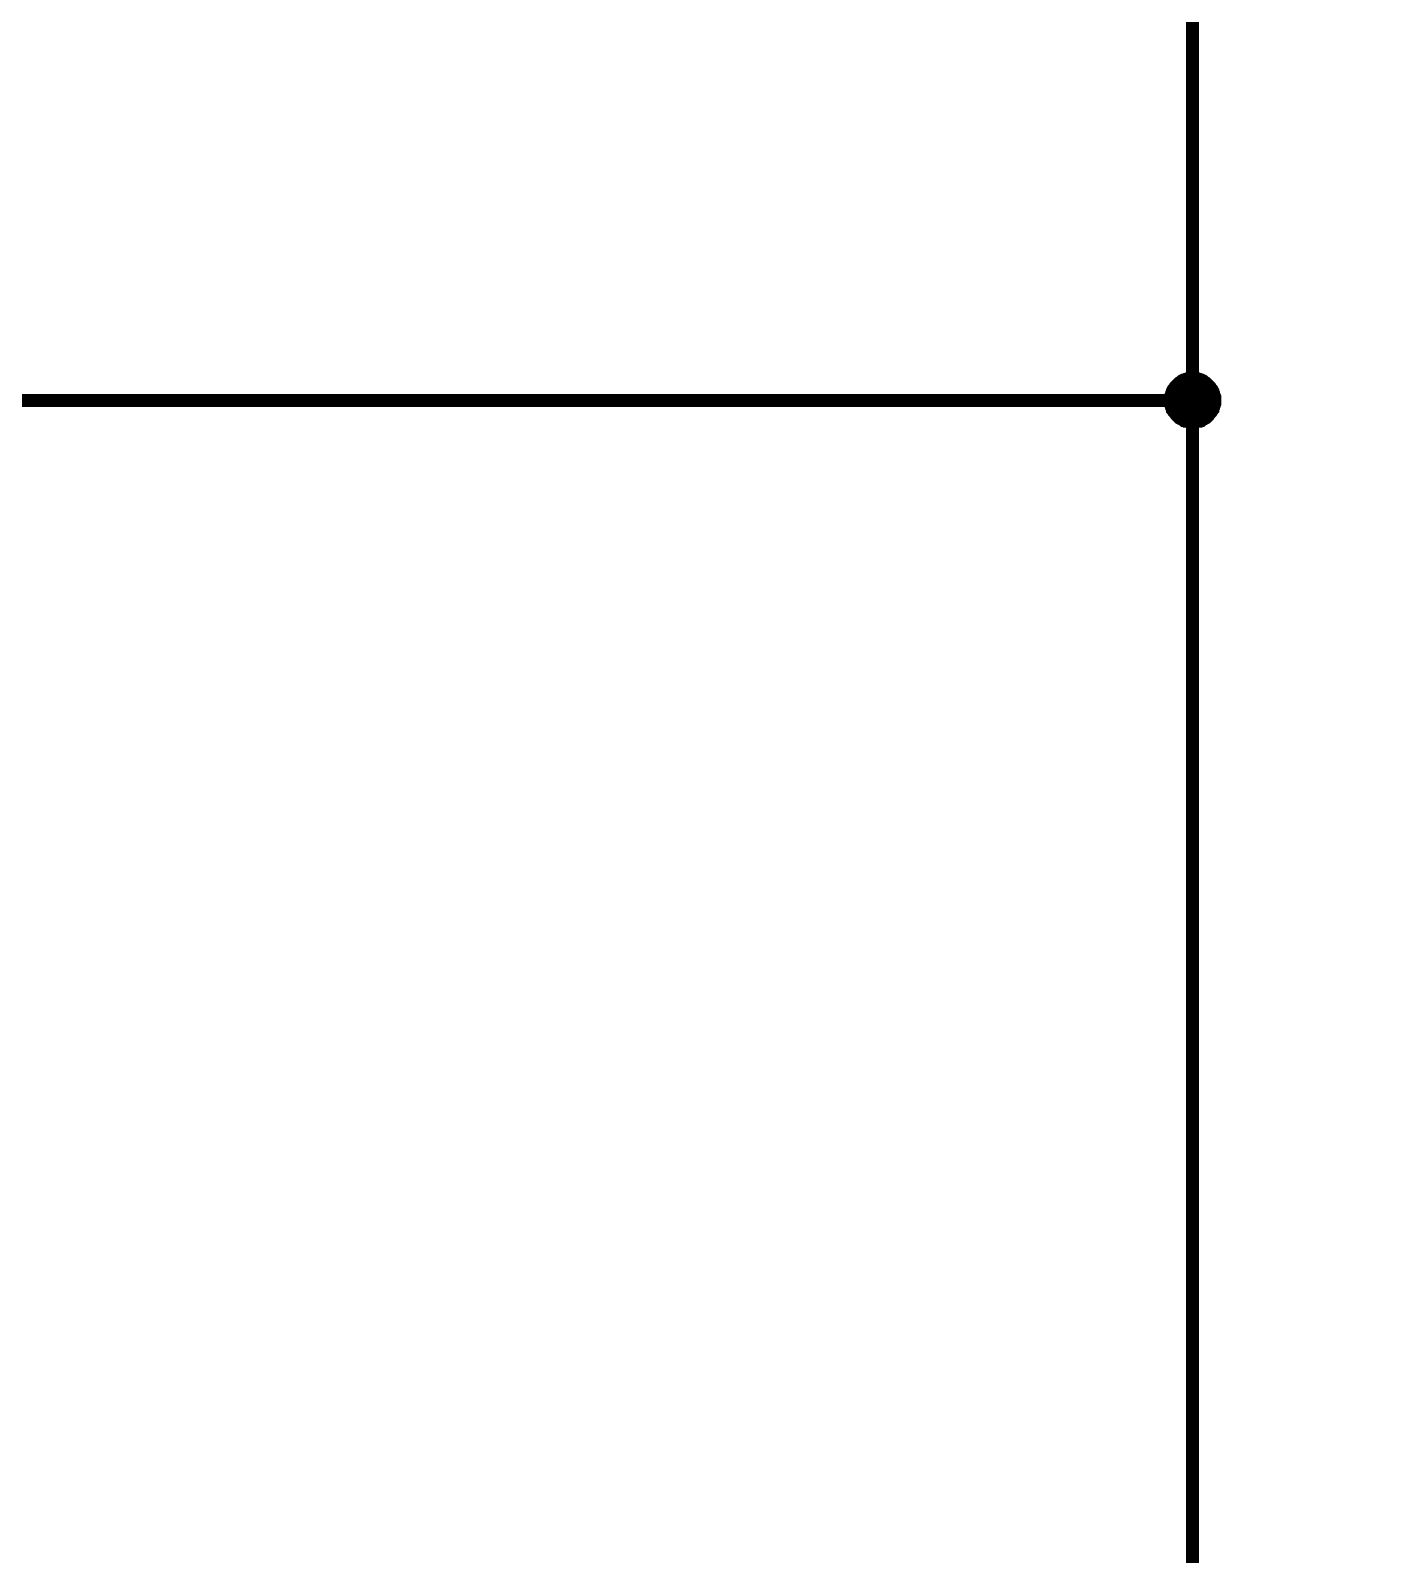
# Model space of a CAD drawing. Header units: millimetres. Extents: x 0 to 841, y 0 to 594.
# Drawn here: x 150.74 to 182.03, y 248.33 to 283.54 of the extents above; entities that cross this region are included whole.
import ezdxf

# ---------------------------------------------------------------- set-up
doc = ezdxf.new("R2010")
doc.units = ezdxf.units.MM
doc.layers.add('Sheet', color=255, linetype='Continuous')

msp = doc.modelspace()

# ---------------------------------------------------------------- linework, layer by layer
at = {"layer": 'Sheet', "const_width": 0.3}
for points in [[(177.594, 299.998), (177.594, 274.989), (145.11, 274.989), (137.61, 274.989)], [(177.082, 274.989), (177.082, 275.02), (177.082, 275.036), (177.082, 275.067), (177.098, 275.098), (177.098, 275.113), (177.113, 275.144), (177.113, 275.16), (177.129, 275.191), (177.129, 275.207), (177.144, 275.238), (177.16, 275.253), (177.175, 275.269), (177.191, 275.3), (177.206, 275.315), (177.222, 275.331), (177.237, 275.346), (177.253, 275.362), (177.268, 275.377), (177.284, 275.393), (177.315, 275.408), (177.331, 275.424), (177.346, 275.44), (177.377, 275.455), (177.393, 275.455), (177.424, 275.471), (177.439, 275.471), (177.47, 275.486), (177.486, 275.486), (177.517, 275.502), (177.548, 275.502), (177.563, 275.502), (177.594, 275.502)], [(177.082, 274.989), (177.082, 275.02), (177.082, 275.036), (177.082, 275.067), (177.098, 275.098), (177.098, 275.113), (177.113, 275.144), (177.113, 275.16), (177.129, 275.191), (177.129, 275.207), (177.144, 275.238), (177.16, 275.253), (177.175, 275.269), (177.191, 275.3), (177.206, 275.315), (177.222, 275.331), (177.237, 275.346), (177.253, 275.362), (177.268, 275.377), (177.284, 275.393), (177.315, 275.408), (177.331, 275.424), (177.346, 275.44), (177.377, 275.455), (177.393, 275.455), (177.424, 275.471), (177.439, 275.471), (177.47, 275.486), (177.486, 275.486), (177.517, 275.502), (177.548, 275.502), (177.563, 275.502), (177.594, 275.502)], [(177.082, 274.989), (177.082, 275.02), (177.082, 275.036), (177.082, 275.067), (177.098, 275.098), (177.098, 275.113), (177.113, 275.144), (177.113, 275.16), (177.129, 275.191), (177.129, 275.207), (177.144, 275.238), (177.16, 275.253), (177.175, 275.269), (177.191, 275.3), (177.206, 275.315), (177.222, 275.331), (177.237, 275.346), (177.253, 275.362), (177.268, 275.377), (177.284, 275.393), (177.315, 275.408), (177.331, 275.424), (177.346, 275.44), (177.377, 275.455), (177.393, 275.455), (177.424, 275.471), (177.439, 275.471), (177.47, 275.486), (177.486, 275.486), (177.517, 275.502), (177.548, 275.502), (177.563, 275.502), (177.594, 275.502)], [(177.082, 274.989), (177.082, 275.02), (177.082, 275.036), (177.082, 275.067), (177.098, 275.098), (177.098, 275.113), (177.113, 275.144), (177.113, 275.16), (177.129, 275.191), (177.129, 275.207), (177.144, 275.238), (177.16, 275.253), (177.175, 275.269), (177.191, 275.3), (177.206, 275.315), (177.222, 275.331), (177.237, 275.346), (177.253, 275.362), (177.268, 275.377), (177.284, 275.393), (177.315, 275.408), (177.331, 275.424), (177.346, 275.44), (177.377, 275.455), (177.393, 275.455), (177.424, 275.471), (177.439, 275.471), (177.47, 275.486), (177.486, 275.486), (177.517, 275.502), (177.548, 275.502), (177.563, 275.502), (177.594, 275.502)], [(177.082, 274.989), (177.082, 275.02), (177.082, 275.036), (177.082, 275.067), (177.098, 275.098), (177.098, 275.113), (177.113, 275.144), (177.113, 275.16), (177.129, 275.191), (177.129, 275.207), (177.144, 275.238), (177.16, 275.253), (177.175, 275.269), (177.191, 275.3), (177.206, 275.315), (177.222, 275.331), (177.237, 275.346), (177.253, 275.362), (177.268, 275.377), (177.284, 275.393), (177.315, 275.408), (177.331, 275.424), (177.346, 275.44), (177.377, 275.455), (177.393, 275.455), (177.424, 275.471), (177.439, 275.471), (177.47, 275.486), (177.486, 275.486), (177.517, 275.502), (177.548, 275.502), (177.563, 275.502), (177.594, 275.502)], [(177.082, 274.989), (177.082, 275.02), (177.082, 275.036), (177.082, 275.067), (177.098, 275.098), (177.098, 275.113), (177.113, 275.144), (177.113, 275.16), (177.129, 275.191), (177.129, 275.207), (177.144, 275.238), (177.16, 275.253), (177.175, 275.269), (177.191, 275.3), (177.206, 275.315), (177.222, 275.331), (177.237, 275.346), (177.253, 275.362), (177.268, 275.377), (177.284, 275.393), (177.315, 275.408), (177.331, 275.424), (177.346, 275.44), (177.377, 275.455), (177.393, 275.455), (177.424, 275.471), (177.439, 275.471), (177.47, 275.486), (177.486, 275.486), (177.517, 275.502), (177.548, 275.502), (177.563, 275.502), (177.594, 275.502)], [(177.082, 274.989), (177.082, 275.02), (177.082, 275.036), (177.082, 275.067), (177.098, 275.098), (177.098, 275.113), (177.113, 275.144), (177.113, 275.16), (177.129, 275.191), (177.129, 275.207), (177.144, 275.238), (177.16, 275.253), (177.175, 275.269), (177.191, 275.3), (177.206, 275.315), (177.222, 275.331), (177.237, 275.346), (177.253, 275.362), (177.268, 275.377), (177.284, 275.393), (177.315, 275.408), (177.331, 275.424), (177.346, 275.44), (177.377, 275.455), (177.393, 275.455), (177.424, 275.471), (177.439, 275.471), (177.47, 275.486), (177.486, 275.486), (177.517, 275.502), (177.548, 275.502), (177.563, 275.502), (177.594, 275.502)], [(177.082, 274.989), (177.082, 275.02), (177.082, 275.036), (177.082, 275.067), (177.098, 275.098), (177.098, 275.113), (177.113, 275.144), (177.113, 275.16), (177.129, 275.191), (177.129, 275.207), (177.144, 275.238), (177.16, 275.253), (177.175, 275.269), (177.191, 275.3), (177.206, 275.315), (177.222, 275.331), (177.237, 275.346), (177.253, 275.362), (177.268, 275.377), (177.284, 275.393), (177.315, 275.408), (177.331, 275.424), (177.346, 275.44), (177.377, 275.455), (177.393, 275.455), (177.424, 275.471), (177.439, 275.471), (177.47, 275.486), (177.486, 275.486), (177.517, 275.502), (177.548, 275.502), (177.563, 275.502), (177.594, 275.502)], [(177.594, 275.502), (177.594, 275.502)], [(177.594, 275.502), (177.626, 275.502), (177.641, 275.502), (177.672, 275.502), (177.703, 275.486), (177.719, 275.486), (177.75, 275.471), (177.765, 275.471), (177.796, 275.455), (177.812, 275.455), (177.843, 275.44), (177.858, 275.424), (177.874, 275.408), (177.905, 275.393), (177.921, 275.377), (177.936, 275.362), (177.952, 275.346), (177.967, 275.331), (177.983, 275.315), (177.998, 275.3), (178.014, 275.269), (178.029, 275.253), (178.045, 275.238), (178.06, 275.207), (178.06, 275.191), (178.076, 275.16), (178.076, 275.144), (178.091, 275.113), (178.091, 275.098), (178.107, 275.067), (178.107, 275.036), (178.107, 275.02), (178.107, 274.989)], [(177.594, 275.502), (177.594, 275.502)], [(177.594, 275.502), (177.626, 275.502), (177.641, 275.502), (177.672, 275.502), (177.703, 275.486), (177.719, 275.486), (177.75, 275.471), (177.765, 275.471), (177.796, 275.455), (177.812, 275.455), (177.843, 275.44), (177.858, 275.424), (177.874, 275.408), (177.905, 275.393), (177.921, 275.377), (177.936, 275.362), (177.952, 275.346), (177.967, 275.331), (177.983, 275.315), (177.998, 275.3), (178.014, 275.269), (178.029, 275.253), (178.045, 275.238), (178.06, 275.207), (178.06, 275.191), (178.076, 275.16), (178.076, 275.144), (178.091, 275.113), (178.091, 275.098), (178.107, 275.067), (178.107, 275.036), (178.107, 275.02), (178.107, 274.989)], [(177.594, 275.502), (177.594, 275.502)], [(177.594, 275.502), (177.626, 275.502), (177.641, 275.502), (177.672, 275.502), (177.703, 275.486), (177.719, 275.486), (177.75, 275.471), (177.765, 275.471), (177.796, 275.455), (177.812, 275.455), (177.843, 275.44), (177.858, 275.424), (177.874, 275.408), (177.905, 275.393), (177.921, 275.377), (177.936, 275.362), (177.952, 275.346), (177.967, 275.331), (177.983, 275.315), (177.998, 275.3), (178.014, 275.269), (178.029, 275.253), (178.045, 275.238), (178.06, 275.207), (178.06, 275.191), (178.076, 275.16), (178.076, 275.144), (178.091, 275.113), (178.091, 275.098), (178.107, 275.067), (178.107, 275.036), (178.107, 275.02), (178.107, 274.989)], [(177.594, 275.502), (177.594, 275.502)], [(177.594, 275.502), (177.626, 275.502), (177.641, 275.502), (177.672, 275.502), (177.703, 275.486), (177.719, 275.486), (177.75, 275.471), (177.765, 275.471), (177.796, 275.455), (177.812, 275.455), (177.843, 275.44), (177.858, 275.424), (177.874, 275.408), (177.905, 275.393), (177.921, 275.377), (177.936, 275.362), (177.952, 275.346), (177.967, 275.331), (177.983, 275.315), (177.998, 275.3), (178.014, 275.269), (178.029, 275.253), (178.045, 275.238), (178.06, 275.207), (178.06, 275.191), (178.076, 275.16), (178.076, 275.144), (178.091, 275.113), (178.091, 275.098), (178.107, 275.067), (178.107, 275.036), (178.107, 275.02), (178.107, 274.989)], [(177.594, 275.502), (177.594, 275.502)], [(177.594, 275.502), (177.626, 275.502), (177.641, 275.502), (177.672, 275.502), (177.703, 275.486), (177.719, 275.486), (177.75, 275.471), (177.765, 275.471), (177.796, 275.455), (177.812, 275.455), (177.843, 275.44), (177.858, 275.424), (177.874, 275.408), (177.905, 275.393), (177.921, 275.377), (177.936, 275.362), (177.952, 275.346), (177.967, 275.331), (177.983, 275.315), (177.998, 275.3), (178.014, 275.269), (178.029, 275.253), (178.045, 275.238), (178.06, 275.207), (178.06, 275.191), (178.076, 275.16), (178.076, 275.144), (178.091, 275.113), (178.091, 275.098), (178.107, 275.067), (178.107, 275.036), (178.107, 275.02), (178.107, 274.989)], [(177.594, 275.502), (177.594, 275.502)], [(177.594, 275.502), (177.626, 275.502), (177.641, 275.502), (177.672, 275.502), (177.703, 275.486), (177.719, 275.486), (177.75, 275.471), (177.765, 275.471), (177.796, 275.455), (177.812, 275.455), (177.843, 275.44), (177.858, 275.424), (177.874, 275.408), (177.905, 275.393), (177.921, 275.377), (177.936, 275.362), (177.952, 275.346), (177.967, 275.331), (177.983, 275.315), (177.998, 275.3), (178.014, 275.269), (178.029, 275.253), (178.045, 275.238), (178.06, 275.207), (178.06, 275.191), (178.076, 275.16), (178.076, 275.144), (178.091, 275.113), (178.091, 275.098), (178.107, 275.067), (178.107, 275.036), (178.107, 275.02), (178.107, 274.989)], [(177.594, 275.502), (177.594, 275.502)], [(177.594, 275.502), (177.626, 275.502), (177.641, 275.502), (177.672, 275.502), (177.703, 275.486), (177.719, 275.486), (177.75, 275.471), (177.765, 275.471), (177.796, 275.455), (177.812, 275.455), (177.843, 275.44), (177.858, 275.424), (177.874, 275.408), (177.905, 275.393), (177.921, 275.377), (177.936, 275.362), (177.952, 275.346), (177.967, 275.331), (177.983, 275.315), (177.998, 275.3), (178.014, 275.269), (178.029, 275.253), (178.045, 275.238), (178.06, 275.207), (178.06, 275.191), (178.076, 275.16), (178.076, 275.144), (178.091, 275.113), (178.091, 275.098), (178.107, 275.067), (178.107, 275.036), (178.107, 275.02), (178.107, 274.989)], [(177.594, 275.502), (177.594, 275.502)], [(177.594, 275.502), (177.626, 275.502), (177.641, 275.502), (177.672, 275.502), (177.703, 275.486), (177.719, 275.486), (177.75, 275.471), (177.765, 275.471), (177.796, 275.455), (177.812, 275.455), (177.843, 275.44), (177.858, 275.424), (177.874, 275.408), (177.905, 275.393), (177.921, 275.377), (177.936, 275.362), (177.952, 275.346), (177.967, 275.331), (177.983, 275.315), (177.998, 275.3), (178.014, 275.269), (178.029, 275.253), (178.045, 275.238), (178.06, 275.207), (178.06, 275.191), (178.076, 275.16), (178.076, 275.144), (178.091, 275.113), (178.091, 275.098), (178.107, 275.067), (178.107, 275.036), (178.107, 275.02), (178.107, 274.989)], [(177.594, 274.492), (177.563, 274.492), (177.548, 274.492), (177.517, 274.492), (177.486, 274.508), (177.47, 274.508), (177.439, 274.508), (177.424, 274.523), (177.393, 274.523), (177.377, 274.539), (177.346, 274.554), (177.331, 274.57), (177.315, 274.57), (177.284, 274.585), (177.268, 274.601), (177.253, 274.616), (177.237, 274.632), (177.222, 274.647), (177.206, 274.678), (177.191, 274.694), (177.175, 274.709), (177.16, 274.725), (177.144, 274.756), (177.129, 274.772), (177.129, 274.787), (177.113, 274.818), (177.113, 274.834), (177.098, 274.865), (177.098, 274.88), (177.082, 274.911), (177.082, 274.942), (177.082, 274.958), (177.082, 274.989)], [(177.082, 274.989), (177.082, 274.989)], [(177.594, 274.492), (177.563, 274.492), (177.548, 274.492), (177.517, 274.492), (177.486, 274.508), (177.47, 274.508), (177.439, 274.508), (177.424, 274.523), (177.393, 274.523), (177.377, 274.539), (177.346, 274.554), (177.331, 274.57), (177.315, 274.57), (177.284, 274.585), (177.268, 274.601), (177.253, 274.616), (177.237, 274.632), (177.222, 274.647), (177.206, 274.678), (177.191, 274.694), (177.175, 274.709), (177.16, 274.725), (177.144, 274.756), (177.129, 274.772), (177.129, 274.787), (177.113, 274.818), (177.113, 274.834), (177.098, 274.865), (177.098, 274.88), (177.082, 274.911), (177.082, 274.942), (177.082, 274.958), (177.082, 274.989)], [(177.082, 274.989), (177.082, 274.989)], [(177.594, 274.492), (177.563, 274.492), (177.548, 274.492), (177.517, 274.492), (177.486, 274.508), (177.47, 274.508), (177.439, 274.508), (177.424, 274.523), (177.393, 274.523), (177.377, 274.539), (177.346, 274.554), (177.331, 274.57), (177.315, 274.57), (177.284, 274.585), (177.268, 274.601), (177.253, 274.616), (177.237, 274.632), (177.222, 274.647), (177.206, 274.678), (177.191, 274.694), (177.175, 274.709), (177.16, 274.725), (177.144, 274.756), (177.129, 274.772), (177.129, 274.787), (177.113, 274.818), (177.113, 274.834), (177.098, 274.865), (177.098, 274.88), (177.082, 274.911), (177.082, 274.942), (177.082, 274.958), (177.082, 274.989)], [(177.082, 274.989), (177.082, 274.989)], [(177.594, 274.492), (177.563, 274.492), (177.548, 274.492), (177.517, 274.492), (177.486, 274.508), (177.47, 274.508), (177.439, 274.508), (177.424, 274.523), (177.393, 274.523), (177.377, 274.539), (177.346, 274.554), (177.331, 274.57), (177.315, 274.57), (177.284, 274.585), (177.268, 274.601), (177.253, 274.616), (177.237, 274.632), (177.222, 274.647), (177.206, 274.678), (177.191, 274.694), (177.175, 274.709), (177.16, 274.725), (177.144, 274.756), (177.129, 274.772), (177.129, 274.787), (177.113, 274.818), (177.113, 274.834), (177.098, 274.865), (177.098, 274.88), (177.082, 274.911), (177.082, 274.942), (177.082, 274.958), (177.082, 274.989)], [(177.082, 274.989), (177.082, 274.989)], [(177.594, 274.492), (177.563, 274.492), (177.548, 274.492), (177.517, 274.492), (177.486, 274.508), (177.47, 274.508), (177.439, 274.508), (177.424, 274.523), (177.393, 274.523), (177.377, 274.539), (177.346, 274.554), (177.331, 274.57), (177.315, 274.57), (177.284, 274.585), (177.268, 274.601), (177.253, 274.616), (177.237, 274.632), (177.222, 274.647), (177.206, 274.678), (177.191, 274.694), (177.175, 274.709), (177.16, 274.725), (177.144, 274.756), (177.129, 274.772), (177.129, 274.787), (177.113, 274.818), (177.113, 274.834), (177.098, 274.865), (177.098, 274.88), (177.082, 274.911), (177.082, 274.942), (177.082, 274.958), (177.082, 274.989)], [(177.082, 274.989), (177.082, 274.989)], [(177.594, 274.492), (177.563, 274.492), (177.548, 274.492), (177.517, 274.492), (177.486, 274.508), (177.47, 274.508), (177.439, 274.508), (177.424, 274.523), (177.393, 274.523), (177.377, 274.539), (177.346, 274.554), (177.331, 274.57), (177.315, 274.57), (177.284, 274.585), (177.268, 274.601), (177.253, 274.616), (177.237, 274.632), (177.222, 274.647), (177.206, 274.678), (177.191, 274.694), (177.175, 274.709), (177.16, 274.725), (177.144, 274.756), (177.129, 274.772), (177.129, 274.787), (177.113, 274.818), (177.113, 274.834), (177.098, 274.865), (177.098, 274.88), (177.082, 274.911), (177.082, 274.942), (177.082, 274.958), (177.082, 274.989)], [(177.082, 274.989), (177.082, 274.989)], [(177.594, 274.492), (177.563, 274.492), (177.548, 274.492), (177.517, 274.492), (177.486, 274.508), (177.47, 274.508), (177.439, 274.508), (177.424, 274.523), (177.393, 274.523), (177.377, 274.539), (177.346, 274.554), (177.331, 274.57), (177.315, 274.57), (177.284, 274.585), (177.268, 274.601), (177.253, 274.616), (177.237, 274.632), (177.222, 274.647), (177.206, 274.678), (177.191, 274.694), (177.175, 274.709), (177.16, 274.725), (177.144, 274.756), (177.129, 274.772), (177.129, 274.787), (177.113, 274.818), (177.113, 274.834), (177.098, 274.865), (177.098, 274.88), (177.082, 274.911), (177.082, 274.942), (177.082, 274.958), (177.082, 274.989)], [(177.082, 274.989), (177.082, 274.989)], [(177.594, 274.492), (177.563, 274.492), (177.548, 274.492), (177.517, 274.492), (177.486, 274.508), (177.47, 274.508), (177.439, 274.508), (177.424, 274.523), (177.393, 274.523), (177.377, 274.539), (177.346, 274.554), (177.331, 274.57), (177.315, 274.57), (177.284, 274.585), (177.268, 274.601), (177.253, 274.616), (177.237, 274.632), (177.222, 274.647), (177.206, 274.678), (177.191, 274.694), (177.175, 274.709), (177.16, 274.725), (177.144, 274.756), (177.129, 274.772), (177.129, 274.787), (177.113, 274.818), (177.113, 274.834), (177.098, 274.865), (177.098, 274.88), (177.082, 274.911), (177.082, 274.942), (177.082, 274.958), (177.082, 274.989)], [(177.082, 274.989), (177.082, 274.989)], [(178.107, 274.989), (178.107, 274.958), (178.107, 274.942), (178.107, 274.911), (178.091, 274.88), (178.091, 274.865), (178.076, 274.834), (178.076, 274.818), (178.06, 274.787), (178.06, 274.772), (178.045, 274.756), (178.029, 274.725), (178.014, 274.709), (177.998, 274.694), (177.983, 274.678), (177.967, 274.647), (177.952, 274.632), (177.936, 274.616), (177.921, 274.601), (177.905, 274.585), (177.874, 274.57), (177.858, 274.57), (177.843, 274.554), (177.812, 274.539), (177.796, 274.523), (177.765, 274.523), (177.75, 274.508), (177.719, 274.508), (177.703, 274.508), (177.672, 274.492), (177.641, 274.492), (177.626, 274.492), (177.594, 274.492)], [(178.107, 274.989), (178.107, 274.958), (178.107, 274.942), (178.107, 274.911), (178.091, 274.88), (178.091, 274.865), (178.076, 274.834), (178.076, 274.818), (178.06, 274.787), (178.06, 274.772), (178.045, 274.756), (178.029, 274.725), (178.014, 274.709), (177.998, 274.694), (177.983, 274.678), (177.967, 274.647), (177.952, 274.632), (177.936, 274.616), (177.921, 274.601), (177.905, 274.585), (177.874, 274.57), (177.858, 274.57), (177.843, 274.554), (177.812, 274.539), (177.796, 274.523), (177.765, 274.523), (177.75, 274.508), (177.719, 274.508), (177.703, 274.508), (177.672, 274.492), (177.641, 274.492), (177.626, 274.492), (177.594, 274.492)], [(177.594, 274.989), (177.594, 134.986), (217.579, 134.986)], [(178.107, 274.989), (178.107, 274.958), (178.107, 274.942), (178.107, 274.911), (178.091, 274.88), (178.091, 274.865), (178.076, 274.834), (178.076, 274.818), (178.06, 274.787), (178.06, 274.772), (178.045, 274.756), (178.029, 274.725), (178.014, 274.709), (177.998, 274.694), (177.983, 274.678), (177.967, 274.647), (177.952, 274.632), (177.936, 274.616), (177.921, 274.601), (177.905, 274.585), (177.874, 274.57), (177.858, 274.57), (177.843, 274.554), (177.812, 274.539), (177.796, 274.523), (177.765, 274.523), (177.75, 274.508), (177.719, 274.508), (177.703, 274.508), (177.672, 274.492), (177.641, 274.492), (177.626, 274.492), (177.594, 274.492)], [(178.107, 274.989), (178.107, 274.958), (178.107, 274.942), (178.107, 274.911), (178.091, 274.88), (178.091, 274.865), (178.076, 274.834), (178.076, 274.818), (178.06, 274.787), (178.06, 274.772), (178.045, 274.756), (178.029, 274.725), (178.014, 274.709), (177.998, 274.694), (177.983, 274.678), (177.967, 274.647), (177.952, 274.632), (177.936, 274.616), (177.921, 274.601), (177.905, 274.585), (177.874, 274.57), (177.858, 274.57), (177.843, 274.554), (177.812, 274.539), (177.796, 274.523), (177.765, 274.523), (177.75, 274.508), (177.719, 274.508), (177.703, 274.508), (177.672, 274.492), (177.641, 274.492), (177.626, 274.492), (177.594, 274.492)], [(178.107, 274.989), (178.107, 274.958), (178.107, 274.942), (178.107, 274.911), (178.091, 274.88), (178.091, 274.865), (178.076, 274.834), (178.076, 274.818), (178.06, 274.787), (178.06, 274.772), (178.045, 274.756), (178.029, 274.725), (178.014, 274.709), (177.998, 274.694), (177.983, 274.678), (177.967, 274.647), (177.952, 274.632), (177.936, 274.616), (177.921, 274.601), (177.905, 274.585), (177.874, 274.57), (177.858, 274.57), (177.843, 274.554), (177.812, 274.539), (177.796, 274.523), (177.765, 274.523), (177.75, 274.508), (177.719, 274.508), (177.703, 274.508), (177.672, 274.492), (177.641, 274.492), (177.626, 274.492), (177.594, 274.492)], [(178.107, 274.989), (178.107, 274.958), (178.107, 274.942), (178.107, 274.911), (178.091, 274.88), (178.091, 274.865), (178.076, 274.834), (178.076, 274.818), (178.06, 274.787), (178.06, 274.772), (178.045, 274.756), (178.029, 274.725), (178.014, 274.709), (177.998, 274.694), (177.983, 274.678), (177.967, 274.647), (177.952, 274.632), (177.936, 274.616), (177.921, 274.601), (177.905, 274.585), (177.874, 274.57), (177.858, 274.57), (177.843, 274.554), (177.812, 274.539), (177.796, 274.523), (177.765, 274.523), (177.75, 274.508), (177.719, 274.508), (177.703, 274.508), (177.672, 274.492), (177.641, 274.492), (177.626, 274.492), (177.594, 274.492)], [(178.107, 274.989), (178.107, 274.958), (178.107, 274.942), (178.107, 274.911), (178.091, 274.88), (178.091, 274.865), (178.076, 274.834), (178.076, 274.818), (178.06, 274.787), (178.06, 274.772), (178.045, 274.756), (178.029, 274.725), (178.014, 274.709), (177.998, 274.694), (177.983, 274.678), (177.967, 274.647), (177.952, 274.632), (177.936, 274.616), (177.921, 274.601), (177.905, 274.585), (177.874, 274.57), (177.858, 274.57), (177.843, 274.554), (177.812, 274.539), (177.796, 274.523), (177.765, 274.523), (177.75, 274.508), (177.719, 274.508), (177.703, 274.508), (177.672, 274.492), (177.641, 274.492), (177.626, 274.492), (177.594, 274.492)], [(178.107, 274.989), (178.107, 274.958), (178.107, 274.942), (178.107, 274.911), (178.091, 274.88), (178.091, 274.865), (178.076, 274.834), (178.076, 274.818), (178.06, 274.787), (178.06, 274.772), (178.045, 274.756), (178.029, 274.725), (178.014, 274.709), (177.998, 274.694), (177.983, 274.678), (177.967, 274.647), (177.952, 274.632), (177.936, 274.616), (177.921, 274.601), (177.905, 274.585), (177.874, 274.57), (177.858, 274.57), (177.843, 274.554), (177.812, 274.539), (177.796, 274.523), (177.765, 274.523), (177.75, 274.508), (177.719, 274.508), (177.703, 274.508), (177.672, 274.492), (177.641, 274.492), (177.626, 274.492), (177.594, 274.492)], [(178.107, 274.989), (178.107, 274.989), (178.107, 274.989), (178.107, 274.989), (178.107, 274.989), (178.107, 274.989), (178.107, 274.989), (178.107, 274.989), (178.107, 274.989), (178.107, 274.989), (178.107, 274.989), (178.107, 274.989), (178.107, 274.989), (178.107, 274.989), (178.107, 274.989), (178.107, 274.989), (178.107, 274.989), (178.107, 274.989), (178.107, 274.989), (178.107, 274.989), (178.107, 274.989), (178.107, 274.989), (178.107, 274.989), (178.107, 274.989), (178.107, 274.989), (178.107, 274.989), (178.107, 274.989), (178.107, 274.989), (178.107, 274.989), (178.107, 274.989), (178.107, 274.989), (178.107, 274.989), (178.107, 274.989)], [(178.107, 274.989), (178.107, 274.989)], [(178.107, 274.989), (178.107, 274.989), (178.107, 274.989), (178.107, 274.989), (178.107, 274.989), (178.107, 274.989), (178.107, 274.989), (178.107, 274.989), (178.107, 274.989), (178.107, 274.989), (178.107, 274.989), (178.107, 274.989), (178.107, 274.989), (178.107, 274.989), (178.107, 274.989), (178.107, 274.989), (178.107, 274.989), (178.107, 274.989), (178.107, 274.989), (178.107, 274.989), (178.107, 274.989), (178.107, 274.989), (178.107, 274.989), (178.107, 274.989), (178.107, 274.989), (178.107, 274.989), (178.107, 274.989), (178.107, 274.989), (178.107, 274.989), (178.107, 274.989), (178.107, 274.989), (178.107, 274.989), (178.107, 274.989)], [(178.107, 274.989), (178.107, 274.989)], [(178.107, 274.989), (178.107, 274.989), (178.107, 274.989), (178.107, 274.989), (178.107, 274.989), (178.107, 274.989), (178.107, 274.989), (178.107, 274.989), (178.107, 274.989), (178.107, 274.989), (178.107, 274.989), (178.107, 274.989), (178.107, 274.989), (178.107, 274.989), (178.107, 274.989), (178.107, 274.989), (178.107, 274.989), (178.107, 274.989), (178.107, 274.989), (178.107, 274.989), (178.107, 274.989), (178.107, 274.989), (178.107, 274.989), (178.107, 274.989), (178.107, 274.989), (178.107, 274.989), (178.107, 274.989), (178.107, 274.989), (178.107, 274.989), (178.107, 274.989), (178.107, 274.989), (178.107, 274.989), (178.107, 274.989)], [(178.107, 274.989), (178.107, 274.989)], [(178.107, 274.989), (178.107, 274.989), (178.107, 274.989), (178.107, 274.989), (178.107, 274.989), (178.107, 274.989), (178.107, 274.989), (178.107, 274.989), (178.107, 274.989), (178.107, 274.989), (178.107, 274.989), (178.107, 274.989), (178.107, 274.989), (178.107, 274.989), (178.107, 274.989), (178.107, 274.989), (178.107, 274.989), (178.107, 274.989), (178.107, 274.989), (178.107, 274.989), (178.107, 274.989), (178.107, 274.989), (178.107, 274.989), (178.107, 274.989), (178.107, 274.989), (178.107, 274.989), (178.107, 274.989), (178.107, 274.989), (178.107, 274.989), (178.107, 274.989), (178.107, 274.989), (178.107, 274.989), (178.107, 274.989)], [(178.107, 274.989), (178.107, 274.989)], [(178.107, 274.989), (178.107, 274.989), (178.107, 274.989), (178.107, 274.989), (178.107, 274.989), (178.107, 274.989), (178.107, 274.989), (178.107, 274.989), (178.107, 274.989), (178.107, 274.989), (178.107, 274.989), (178.107, 274.989), (178.107, 274.989), (178.107, 274.989), (178.107, 274.989), (178.107, 274.989), (178.107, 274.989), (178.107, 274.989), (178.107, 274.989), (178.107, 274.989), (178.107, 274.989), (178.107, 274.989), (178.107, 274.989), (178.107, 274.989), (178.107, 274.989), (178.107, 274.989), (178.107, 274.989), (178.107, 274.989), (178.107, 274.989), (178.107, 274.989), (178.107, 274.989), (178.107, 274.989), (178.107, 274.989)], [(178.107, 274.989), (178.107, 274.989)], [(178.107, 274.989), (178.107, 274.989), (178.107, 274.989), (178.107, 274.989), (178.107, 274.989), (178.107, 274.989), (178.107, 274.989), (178.107, 274.989), (178.107, 274.989), (178.107, 274.989), (178.107, 274.989), (178.107, 274.989), (178.107, 274.989), (178.107, 274.989), (178.107, 274.989), (178.107, 274.989), (178.107, 274.989), (178.107, 274.989), (178.107, 274.989), (178.107, 274.989), (178.107, 274.989), (178.107, 274.989), (178.107, 274.989), (178.107, 274.989), (178.107, 274.989), (178.107, 274.989), (178.107, 274.989), (178.107, 274.989), (178.107, 274.989), (178.107, 274.989), (178.107, 274.989), (178.107, 274.989), (178.107, 274.989)], [(178.107, 274.989), (178.107, 274.989)], [(178.107, 274.989), (178.107, 274.989), (178.107, 274.989), (178.107, 274.989), (178.107, 274.989), (178.107, 274.989), (178.107, 274.989), (178.107, 274.989), (178.107, 274.989), (178.107, 274.989), (178.107, 274.989), (178.107, 274.989), (178.107, 274.989), (178.107, 274.989), (178.107, 274.989), (178.107, 274.989), (178.107, 274.989), (178.107, 274.989), (178.107, 274.989), (178.107, 274.989), (178.107, 274.989), (178.107, 274.989), (178.107, 274.989), (178.107, 274.989), (178.107, 274.989), (178.107, 274.989), (178.107, 274.989), (178.107, 274.989), (178.107, 274.989), (178.107, 274.989), (178.107, 274.989), (178.107, 274.989), (178.107, 274.989)], [(178.107, 274.989), (178.107, 274.989)], [(178.107, 274.989), (178.107, 274.989), (178.107, 274.989), (178.107, 274.989), (178.107, 274.989), (178.107, 274.989), (178.107, 274.989), (178.107, 274.989), (178.107, 274.989), (178.107, 274.989), (178.107, 274.989), (178.107, 274.989), (178.107, 274.989), (178.107, 274.989), (178.107, 274.989), (178.107, 274.989), (178.107, 274.989), (178.107, 274.989), (178.107, 274.989), (178.107, 274.989), (178.107, 274.989), (178.107, 274.989), (178.107, 274.989), (178.107, 274.989), (178.107, 274.989), (178.107, 274.989), (178.107, 274.989), (178.107, 274.989), (178.107, 274.989), (178.107, 274.989), (178.107, 274.989), (178.107, 274.989), (178.107, 274.989)], [(178.107, 274.989), (178.107, 274.989)]]:
    msp.add_lwpolyline(points, dxfattribs=at)
at = {"layer": 'Sheet', "const_width": 0.508}
msp.add_lwpolyline([(177.246, 275, 1), (177.754, 275, 1)], format="xyb", close=True, dxfattribs=at)

doc.saveas('drawing.dxf')
